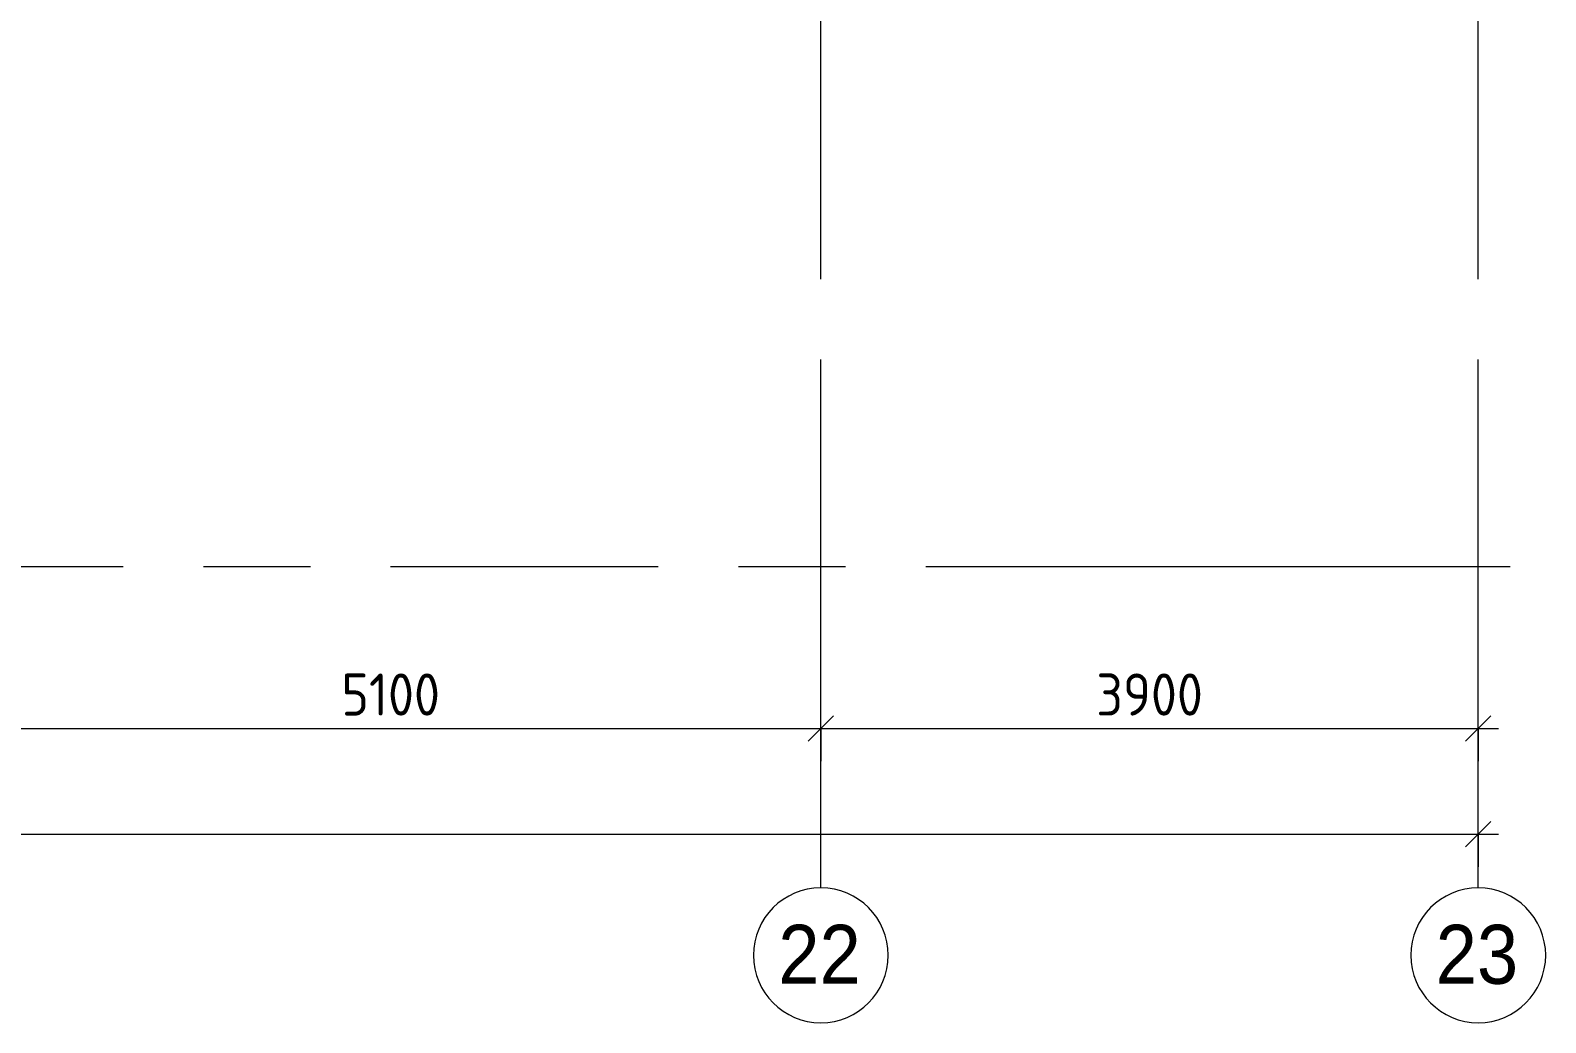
# Model space of a CAD drawing. Header units: millimetres. Extents: x 2623 to 216772, y -8553 to 29000.
# Drawn here: x 58584 to 67574, y -2706 to 3182 of the extents above; entities that cross this region are included whole.
import ezdxf

# ---------------------------------------------------------------- set-up
doc = ezdxf.new("R2010")
doc.units = ezdxf.units.MM
doc.linetypes.add('Осевая', pattern=[3175, 635, -476.25, 1587.5, -476.25])
for name, color, linetype, lineweight in [('A-ANNO-DIMS', 7, 'Continuous', 9), ('A-ANNO-DIMS-100', 7, 'Continuous', 9), ('Оси', 7, 'Continuous', 9), ('Оси-1', 7, 'Continuous', 20), ('Оси-2', 7, 'Осевая', 9)]:
    doc.layers.add(name, color=color, linetype=linetype, lineweight=lineweight)
doc.styles.add('Arial', font='arial.ttf', dxfattribs={"width": 0.9, "height": 350})
doc.styles.add('ISOCPEUR', font='isocpeur.ttf', dxfattribs={"width": 0.9, "height": 250})
doc.dimstyles.new('ISO-2_5_0_9К_БОЛЬШОЙ', dxfattribs={"dimscale": 304.8, "dimtxt": 248.995294, "dimasz": 0.492126, "dimexe": 0.393701, "dimexo": 0.984252, "dimgap": 0, "dimtad": 1, "dimdec": 0, "dimrnd": 10, "dimzin": 0, "dimdsep": 46, "dimtxsty": 'ISOCPEUR', "dimblk1": 'OBLIQUE', "dimblk2": 'OBLIQUE', "dimsah": 1, "dimcen": 0.09, "dimdle": 0.393701, "dimazin": 0, "dimtfac": 1, "dimtdec": 4, "dimtix": 1, "dimtmove": 0, "dimatfit": 3, "dimfxl": 1, "dimtvp": 1, "dimtolj": 1, "dimtzin": 0, "dimarcsym": 2})

# ---------------------------------------------------------------- blocks, each defined once
blk = doc.blocks.new('Ось сетки - D8-29747960-План монтажа стен и перегородок 3 этажа в осях 12-23')
at = {"layer": 'Оси-1'}
for start, end in [(360, 180), (180, 360)]:
    blk.add_arc((0, 0), 4, start, end, dxfattribs=at)
blk = doc.blocks.new('DIMBLOCK14-План монтажа стен и перегородок 3 этажа в осях 12-23')
at = {"layer": 'A-ANNO-DIMS-100'}
for p, q in [((20924.5, -1781.9), (20924.5, -1468)), ((67174.5, -1781.9), (67174.5, -1468)), ((20804.5, -1588), (67294.5, -1588)), ((20924.5, -1588), (20924.5, -1781.9)), ((67174.5, -1588), (67174.5, -1781.9))]:
    blk.add_line(p, q, dxfattribs=at)
at = {"layer": 'A-ANNO-DIMS-100', "lineweight": 20}
for p, q in [((20924.5, -1588), (20999.5, -1513)), ((67174.5, -1588), (67249.5, -1513)), ((20924.5, -1588), (20849.5, -1663)), ((67174.5, -1588), (67099.5, -1663))]:
    blk.add_line(p, q, dxfattribs=at)
at = {"layer": 'A-ANNO-DIMS-100', "color": 0, "insert": (43642.5, -1261.4), "char_height": 250, "width": 976.828, "attachment_point": 1, "line_spacing_factor": 1.149209, "style": 'ISOCPEUR'}
blk.add_mtext('46250', dxfattribs=at)
blk = doc.blocks.new('_Oblique')
at = {"color": 0, "linetype": 'ByBlock', "lineweight": -2}
blk.add_line((-0.5, -0.5), (0.5, 0.5), dxfattribs=at)
blk = doc.blocks.new('DIMBLOCK30-План монтажа стен и перегородок 3 этажа в осях 12-23')
at = {"layer": 'A-ANNO-DIMS-100'}
for p, q in [((58174.5, -1154.7), (58174.5, -840.7)), ((63274.5, -1154.7), (63274.5, -840.7)), ((58174.5, -960.7), (63274.5, -960.7)), ((58174.5, -960.7), (58174.5, -1154.7)), ((63274.5, -960.7), (63274.5, -1154.7))]:
    blk.add_line(p, q, dxfattribs=at)
at = {"layer": 'A-ANNO-DIMS-100', "lineweight": 20}
for p, q in [((58174.5, -960.7), (58249.5, -885.7)), ((63274.5, -960.7), (63349.5, -885.7)), ((58174.5, -960.7), (58099.5, -1035.7)), ((63274.5, -960.7), (63199.5, -1035.7))]:
    blk.add_line(p, q, dxfattribs=at)
at = {"layer": 'A-ANNO-DIMS-100', "color": 0, "insert": (60430, -634.1), "char_height": 250, "width": 706.764, "attachment_point": 1, "line_spacing_factor": 1.149209, "style": 'ISOCPEUR'}
blk.add_mtext('5100', dxfattribs=at)
blk = doc.blocks.new('DIMBLOCK31-План монтажа стен и перегородок 3 этажа в осях 12-23')
at = {"layer": 'A-ANNO-DIMS-100'}
for p, q in [((63274.5, -1154.7), (63274.5, -840.7)), ((67174.5, -1154.7), (67174.5, -840.7)), ((63274.5, -960.7), (67294.5, -960.7)), ((63274.5, -960.7), (63274.5, -1154.7)), ((67174.5, -960.7), (67174.5, -1154.7))]:
    blk.add_line(p, q, dxfattribs=at)
at = {"layer": 'A-ANNO-DIMS-100', "lineweight": 20}
for p, q in [((63274.5, -960.7), (63349.5, -885.7)), ((67174.5, -960.7), (67249.5, -885.7)), ((63274.5, -960.7), (63199.5, -1035.7)), ((67174.5, -960.7), (67099.5, -1035.7))]:
    blk.add_line(p, q, dxfattribs=at)
at = {"layer": 'A-ANNO-DIMS-100', "color": 0, "insert": (64908.5, -634.1), "char_height": 250, "width": 758.478, "attachment_point": 1, "line_spacing_factor": 1.149209, "style": 'ISOCPEUR'}
blk.add_mtext('3900', dxfattribs=at)

msp = doc.modelspace()

# ---------------------------------------------------------------- linework, layer by layer
at = {"layer": 'Оси'}
for p, q in [((63274.5, -1906.3), (63274.5, 593.7)), ((67174.5, -1906.3), (67174.5, 593.7)), ((64864.5, 0), (67364.5, 0))]:
    msp.add_line(p, q, dxfattribs=at)
at = {"layer": 'Оси-2'}
for p, q in [((63274.5, 593.7), (63274.5, 25030)), ((67174.5, 593.7), (67174.5, 24898.1)), ((21511, 0), (64864.5, 0))]:
    msp.add_line(p, q, dxfattribs=at)

# ---------------------------------------------------------------- block references
at = {"layer": 'Оси-1', "xscale": 99.99999999999993, "yscale": 99.99999999999993, "zscale": 99.99999999999993}
for p in [(63274.5, -2306.3), (67174.5, -2306.3)]:
    msp.add_blockref('Ось сетки - D8-29747960-План монтажа стен и перегородок 3 этажа в осях 12-23', p, dxfattribs=at)

# ---------------------------------------------------------------- texts
at = {"layer": 'Оси', "char_height": 350, "width": 606.076, "attachment_point": 1, "style": 'Arial'}
for s, insert in [('22', (63021.9, -2125.6)), ('23', (66921.9, -2125.6))]:
    msp.add_mtext(s, dxfattribs=dict(at, insert=insert))

# ---------------------------------------------------------------- dimensions: what is measured, and where the dimension line sits
at = {"layer": 'A-ANNO-DIMS'}
for base, p1, p2, override, picture, middle in [((63274.5, -960.7), (58174.5, -854.7), (63274.5, -854.7), {"dimpost": '<>', "dimfxl": 5100}, 'DIMBLOCK30-План монтажа стен и перегородок 3 этажа в осях 12-23', (60724.5, -835.7)), ((67174.5, -960.7), (63274.5, -854.7), (67174.5, -854.7), {"dimpost": '<>', "dimfxl": 3900}, 'DIMBLOCK31-План монтажа стен и перегородок 3 этажа в осях 12-23', (65224.5, -835.7)), ((67174.5, -1588), (20924.5, -1481.9), (67174.5, -1481.9), {"dimpost": '<>', "dimfxl": 46250}, 'DIMBLOCK14-План монтажа стен и перегородок 3 этажа в осях 12-23', (44049.5, -1463))]:
    dim = msp.add_linear_dim(base=base, p1=p1, p2=p2, dimstyle='ISO-2_5_0_9К_БОЛЬШОЙ', override=override, dxfattribs=at)
    dim.commit()
    dim.dimension.update_dxf_attribs({"geometry": picture, "text_midpoint": middle})

doc.saveas('drawing.dxf')
